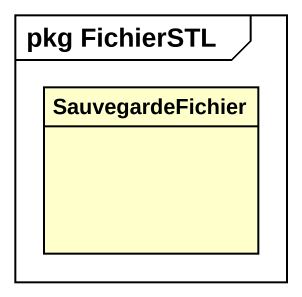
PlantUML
@startuml
mainframe pkg FichierSTL
hide circle
hide empty members
class SauvegardeFichier
@enduml
